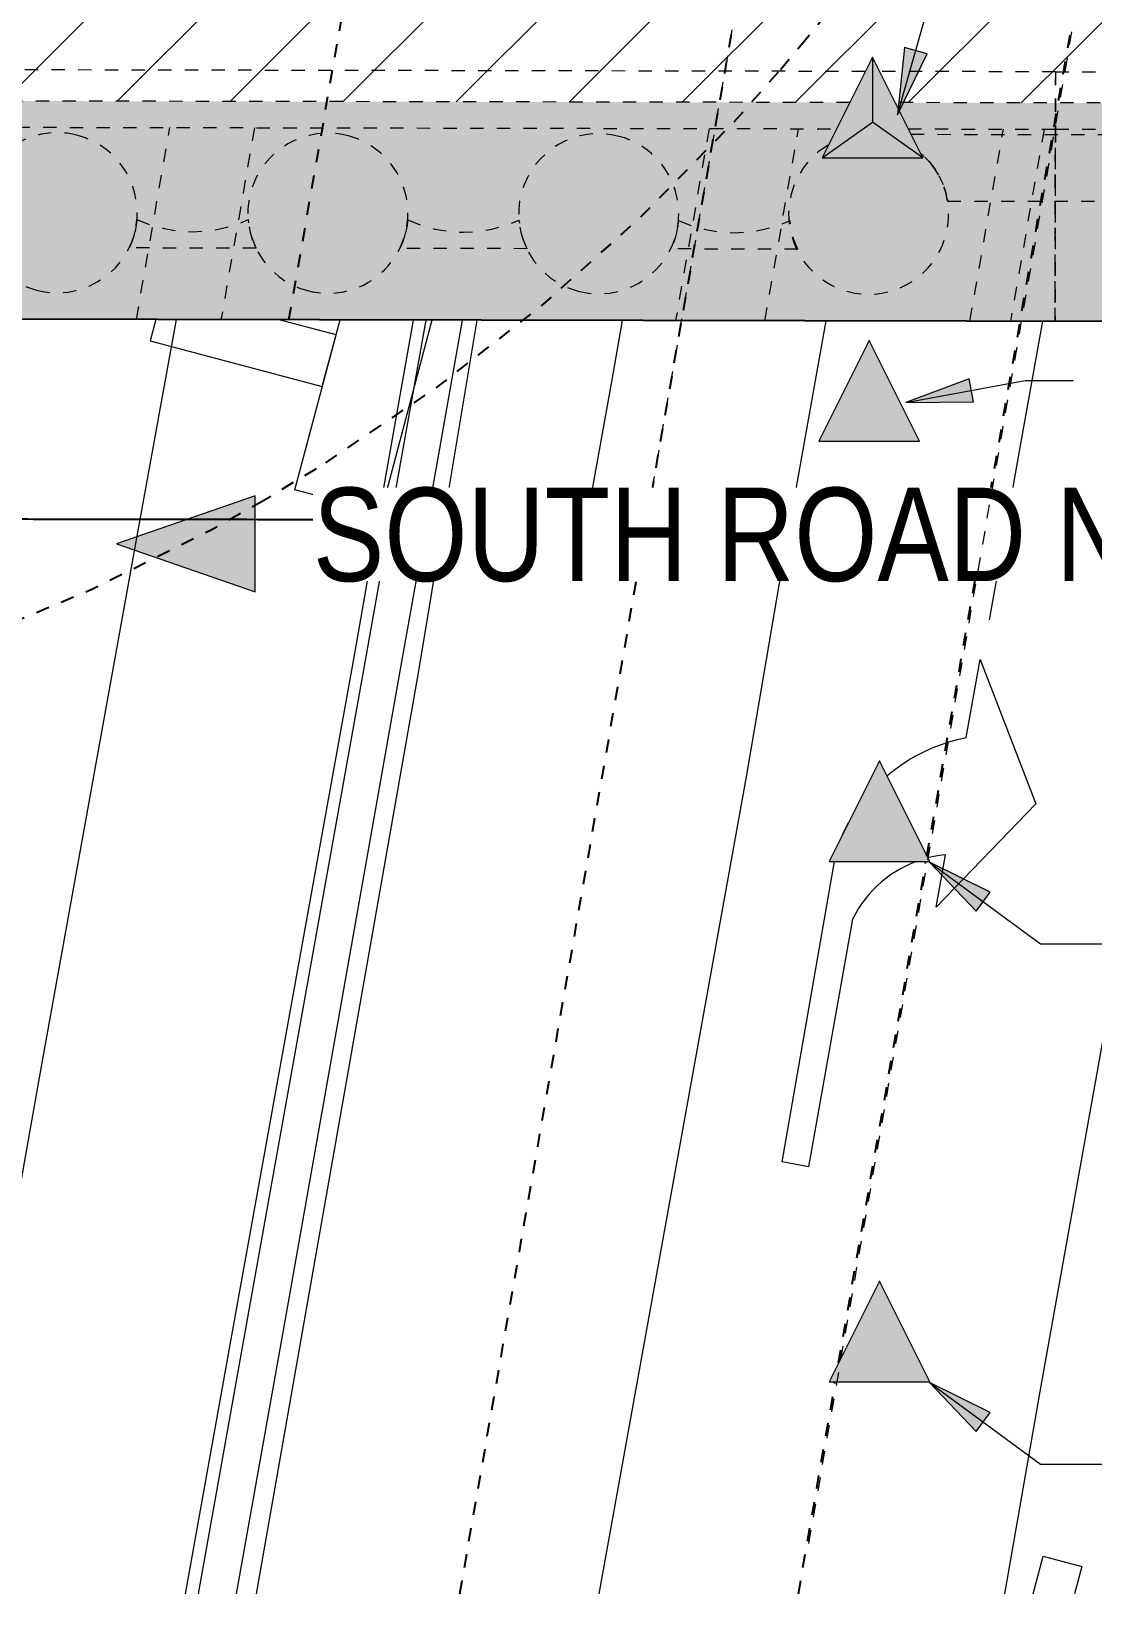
# Model space of a CAD drawing. Header units: metres. Extents: x -1147 to -802, y 5 to 567.
# Drawn here: x -1032.66 to -1024.71, y 498.17 to 509.88 of the extents above; entities that cross this region are included whole.
import ezdxf

# ---------------------------------------------------------------- set-up
doc = ezdxf.new("R2010")
doc.units = ezdxf.units.M
for name, pattern in [('Control Line', [0.02, 0.0125, -0.0025, 0.0025, -0.0025]), ('ControlLine', [0.02, 0.0125, -0.0025, 0.0025, -0.0025]), ('IMPORT-LNMK-LineCont _3__2_', [0.004, 0.001, -0.003]), ('IMPORT-LNMK-LineTurn _3_', [0.0012, 0.0006, -0.0006]), ('JacobsDash', [0.0045, 0.003, -0.0015])]:
    doc.linetypes.add(name, pattern=pattern)
for name, color, linetype, lineweight in [('A-ANNO-NOTE', 7, 'Continuous', 9), ('A-DETL', 7, 'Continuous', 13), ('A-DETL-GENF', 7, 'Continuous', 9), ('A-FLOR', 7, 'Continuous', 50), ('A-FLOR-PATT', 7, 'Continuous', 40), ('A-GENM', 7, 'Continuous', 35), ('A-GENM-HDLN', 7, 'JacobsDash', 15), ('G-ANNO-TEXT', 7, 'Continuous', 9), ('S-BEAM-HDLN', 7, 'JacobsDash', 15), ('S-FNDN-HDLN', 7, 'JacobsDash', 15), ('S-GRID', 7, 'Continuous', 9)]:
    doc.layers.add(name, color=color, linetype=linetype, lineweight=lineweight)
doc.styles.add('Arial Narrow', font='ARIALN.TTF', dxfattribs={"height": 0.7})

# ---------------------------------------------------------------- blocks, each defined once
blk = doc.blocks.new('T2DPAA-T2D-PWA-RW-M2D-000002_ControlLinesMinor_rvt-1-DRG-2873010 - GENERAL ARRANGEMENT PLAN')
at = {"layer": 'A-DETL', "color": 141, "linetype": 'ControlLine', "lineweight": 25, "true_color": 0xa3d0ff}
for p, q in [((-1128.479, 506.217), (-1125.902, 521.012)), ((-1125.942, 506.212), (-1123.734, 518.89)), ((-1129.881, 498.172), (-1128.479, 506.217)), ((-1126.38, 503.702), (-1125.942, 506.212)), ((-1127.042, 499.902), (-1126.387, 503.66)), ((-1127.343, 498.172), (-1127.067, 499.76))]:
    blk.add_line(p, q, dxfattribs=at)
blk = doc.blocks.new('T2DPAA-T2D-PWA-SU-M2D-000002_dwg-40815123-DRG-2873010 - GENERAL ARRANGEMENT PLAN')
at = {"color": 254, "lineweight": 18, "true_color": 0xe1e1e1}
for p, q in [((-203.568, 1069.99), (-203.568, 1068.656)), ((-203.403, 1069.99), (-203.568, 1069.99)), ((-203.365, 1069.844), (-204.882, 1069.721)), ((-203.168, 1068.656), (-203.168, 1069.098)), ((-204.368, 1068.656), (-203.168, 1068.656)), ((-204.368, 1067.99), (-204.368, 1068.656)), ((-203.568, 1068.656), (-203.051, 1068.656)), ((-202.912, 1068.126), (-204.427, 1067.996)), ((-202.888, 1068.035), (-204.404, 1067.908)), ((-202.876, 1067.99), (-204.368, 1067.99)), ((-202.818, 1067.77), (-204.334, 1067.642)), ((-202.79, 1067.665), (-204.302, 1067.521)), ((-202.961, 1066.57), (-202.511, 1066.608)), ((-204.028, 1066.481), (-202.961, 1066.57)), ((-204.256, 1066.462), (-204.028, 1066.481)), ((-202.122, 1065.134), (-202.831, 1065.075)), ((-202.831, 1065.075), (-203.639, 1065.008)), ((-202.694, 1063.481), (-201.708, 1063.563)), ((-203.224, 1063.437), (-202.694, 1063.481)), ((-203.973, 1063.375), (-203.224, 1063.437))]:
    blk.add_line(p, q, dxfattribs=at)
at = {"color": 254, "lineweight": 18, "true_color": 0xe1e1e1, "flags": 128}
for points in [[(-204.882, 1069.721), (-208.992, 1069.387), (-213.034, 1069.046)], [(-204.427, 1067.996), (-205.441, 1067.909), (-210.419, 1067.503), (-212.577, 1067.325)], [(-204.404, 1067.908), (-205.47, 1067.819), (-210.412, 1067.41), (-212.552, 1067.231)], [(-204.334, 1067.642), (-205.464, 1067.547), (-210.352, 1067.133), (-212.479, 1066.957)], [(-204.302, 1067.521), (-205.457, 1067.411), (-210.182, 1067.004), (-212.441, 1066.812)], [(-203.639, 1065.008), (-204.129, 1064.967), (-205.58, 1064.834), (-211.781, 1064.329)], [(-206.405, 1063.789), (-208.284, 1063.632), (-208.3, 1063.831), (-206.023, 1064.031)], [(-205.821, 1064.026), (-205.795, 1064.022), (-205.73, 1064.008), (-205.714, 1064.004)], [(-205.301, 1063.817), (-205.249, 1063.78), (-205.197, 1063.737), (-205.147, 1063.693), (-205.1, 1063.645), (-205.055, 1063.595), (-205.012, 1063.543), (-204.973, 1063.489), (-204.936, 1063.433), (-204.902, 1063.375), (-204.871, 1063.315), (-204.278, 1063.365), (-205.217, 1062.684), (-206.157, 1063.207), (-205.761, 1063.241), (-205.778, 1063.282), (-205.796, 1063.322), (-205.817, 1063.361)], [(-205.866, 1063.438), (-205.89, 1063.472), (-205.918, 1063.506), (-205.948, 1063.539), (-205.979, 1063.57), (-206.012, 1063.599), (-206.046, 1063.627), (-206.082, 1063.653), (-206.119, 1063.677), (-206.157, 1063.699), (-206.196, 1063.719), (-206.236, 1063.738), (-206.278, 1063.754), (-206.319, 1063.768), (-206.362, 1063.779), (-206.405, 1063.789)], [(-202.863, 1062.068), (-203.742, 1061.997), (-209.466, 1061.525), (-211, 1061.391)], [(-210.944, 1061.182), (-210.653, 1061.182), (-210.653, 1060.882), (-210.865, 1060.882)]]:
    blk.add_lwpolyline(points, dxfattribs=at)
blk = doc.blocks.new('T2DPAA-T2D-PWA-SU-M2D-000100_Survey_rvt-1-DRG-2873010 - GENERAL ARRANGEMENT PLAN')
at = {"color": 254, "lineweight": 18, "true_color": 0xe1e1e1, "rotation": 75.11694444444437}
blk.add_blockref('T2DPAA-T2D-PWA-SU-M2D-000002_dwg-40815123-DRG-2873010 - GENERAL ARRANGEMENT PLAN', (-45.821, 429.478), dxfattribs=at)
blk = doc.blocks.new('T2DPAA-T2D-C3S-RW-M2D-100010_dwg-40802999-DRG-2873010 - GENERAL ARRANGEMENT PLAN')
at = {"color": 9, "linetype": 'IMPORT-LNMK-LineCont _3__2_', "lineweight": 25, "true_color": 0xc3c3c3}
blk.add_line((16.258, -607.376), (20.3, -607.023), dxfattribs=at)
at = {"color": 9, "linetype": 'IMPORT-LNMK-LineTurn _3_', "lineweight": 25, "true_color": 0xc3c3c3}
for p, q in [((14.695, -607.326), (14.875, -607.513)), ((14.875, -607.513), (15.294, -607.918)), ((15.294, -607.918), (16.049, -608.573)), ((16.049, -608.573), (16.845, -609.178)), ((16.845, -609.178), (17.681, -609.727)), ((17.681, -609.727), (18.55, -610.22)), ((18.55, -610.22), (19.019, -610.455)), ((19.019, -610.455), (19.234, -610.556)), ((19.234, -610.556), (19.451, -610.654))]:
    blk.add_line(p, q, dxfattribs=at)
at = {"color": 9, "linetype": 'IMPORT-LNMK-LineTurn _3_', "lineweight": 25, "true_color": 0xc3c3c3, "flags": 128}
blk.add_lwpolyline([(11.171, -601.348), (11.443, -602.148), (11.822, -603.073), (11.903, -603.252), (12.261, -603.971), (12.76, -604.838), (13.315, -605.67), (13.924, -606.462), (14.585, -607.213), (14.695, -607.326)], dxfattribs=at)
blk = doc.blocks.new('T2DPAA-T2D-PWC-RW-M2D-100010_RoadDesign_rvt-1-DRG-2873010 - GENERAL ARRANGEMENT PLAN')
at = {"color": 254, "lineweight": 18, "true_color": 0xe3e3e3, "rotation": 75.11694444444437}
blk.add_blockref('T2DPAA-T2D-C3S-RW-M2D-100010_dwg-40802999-DRG-2873010 - GENERAL ARRANGEMENT PLAN', (-1722.337, 648.01), dxfattribs=at)
blk = doc.blocks.new('Top of Pavement - RL A - Top of Pavement - RL A-68818558-DRG-2873010 - GENERAL ARRANGEMENT PLAN')
at = {"layer": 'A-GENM', "color": 253, "lineweight": 25, "true_color": 0xa3a3a3}
blk.add_open_spline([(108.421, -13.592), (108.397, -13.501), (108.317, -13.199), (108.182, -12.686), (108.043, -12.158), (107.931, -11.735), (107.847, -11.418), (107.764, -11.101), (107.652, -10.678), (107.513, -10.149), (107.345, -9.515), (107.178, -8.881), (107.011, -8.247), (106.843, -7.612), (106.704, -7.084), (106.592, -6.661), (106.508, -6.344), (106.425, -6.027), (106.341, -5.71), (106.257, -5.392), (106.146, -4.97), (106.006, -4.441), (105.839, -3.807), (105.672, -3.173), (105.504, -2.538), (105.365, -2.01), (105.253, -1.587), (105.169, -1.27), (105.086, -0.953), (104.974, -0.53), (104.835, -0.001), (104.667, 0.633), (104.5, 1.267), (104.333, 1.901), (104.165, 2.535), (103.998, 3.169), (103.831, 3.803), (103.663, 4.437), (103.496, 5.072), (103.329, 5.706), (103.189, 6.234), (103.078, 6.657), (102.994, 6.974), (102.91, 7.291), (102.799, 7.714), (102.659, 8.242), (102.492, 8.876), (102.325, 9.51), (102.157, 10.145), (102.018, 10.673), (101.906, 11.096), (101.823, 11.413), (101.739, 11.73), (101.655, 12.047), (101.572, 12.364), (101.488, 12.681), (101.404, 12.998), (101.293, 13.421), (101.153, 13.949), (100.986, 14.584), (100.819, 15.218), (100.651, 15.852), (100.484, 16.486), (100.345, 17.014), (100.233, 17.437), (100.122, 17.86), (99.982, 18.388), (99.815, 19.023), (99.592, 19.868), (99.369, 20.714), (99.145, 21.559), (98.978, 22.193), (98.811, 22.827), (98.588, 23.673), (98.365, 24.518), (98.141, 25.364), (97.974, 25.998), (97.835, 26.527), (97.723, 26.949), (97.639, 27.266), (97.556, 27.583), (97.444, 28.006), (97.305, 28.535), (97.137, 29.169), (96.97, 29.803), (96.803, 30.437), (96.663, 30.965), (96.552, 31.388), (96.468, 31.705), (96.384, 32.022), (96.301, 32.339), (96.217, 32.656), (96.133, 32.974), (96.05, 33.291), (95.938, 33.713), (95.799, 34.242), (95.642, 34.837), (95.54, 35.222), (95.495, 35.395)], degree=3, knots=[-0.7201257, -0.7201257, -0.7201257, -0.7201257, -0.7181818, -0.7136364, -0.7090909, -0.7068182, -0.7045455, -0.7022727, -0.7, -0.6954545, -0.6909091, -0.6863636, -0.6818182, -0.6772727, -0.6727273, -0.6704545, -0.6681818, -0.6659091, -0.6636364, -0.6613636, -0.6590909, -0.6545455, -0.65, -0.6454545, -0.6409091, -0.6363636, -0.6340909, -0.6318182, -0.6295455, -0.6272727, -0.6227273, -0.6181818, -0.6136364, -0.6090909, -0.6045455, -0.6, -0.5954545, -0.5909091, -0.5863636, -0.5818182, -0.5772727, -0.575, -0.5727273, -0.5704545, -0.5681818, -0.5636364, -0.5590909, -0.5545455, -0.55, -0.5454545, -0.5431818, -0.5409091, -0.5386364, -0.5363636, -0.5340909, -0.5318182, -0.5295455, -0.5272727, -0.5227273, -0.5181818, -0.5136364, -0.5090909, -0.5045455, -0.5, -0.4977273, -0.4954545, -0.4909091, -0.4863636, -0.4818182, -0.4727273, -0.4681818, -0.4636364, -0.4590909, -0.4545455, -0.4454545, -0.4409091, -0.4363636, -0.4318182, -0.4295455, -0.4272727, -0.425, -0.4227273, -0.4181818, -0.4136364, -0.4090909, -0.4045455, -0.4, -0.3977273, -0.3954545, -0.3931818, -0.3909091, -0.3886364, -0.3863636, -0.3840909, -0.3818182, -0.3772727, -0.3727273, -0.3690093, -0.3690093, -0.3690093, -0.3690093], dxfattribs=at)
blk.add_open_spline([(108.421, -13.592), (108.397, -13.501), (108.317, -13.199), (108.182, -12.686), (108.043, -12.158), (107.931, -11.735), (107.847, -11.418), (107.764, -11.101), (107.652, -10.678), (107.513, -10.149), (107.345, -9.515), (107.178, -8.881), (107.011, -8.247), (106.843, -7.612), (106.704, -7.084), (106.592, -6.661), (106.508, -6.344), (106.425, -6.027), (106.341, -5.71), (106.257, -5.392), (106.146, -4.97), (106.006, -4.441), (105.839, -3.807), (105.672, -3.173), (105.504, -2.538), (105.365, -2.01), (105.253, -1.587), (105.169, -1.27), (105.086, -0.953), (104.974, -0.53), (104.835, -0.001), (104.667, 0.633), (104.5, 1.267), (104.333, 1.901), (104.165, 2.535), (103.998, 3.169), (103.831, 3.803), (103.663, 4.437), (103.496, 5.072), (103.329, 5.706), (103.189, 6.234), (103.078, 6.657), (102.994, 6.974), (102.91, 7.291), (102.799, 7.714), (102.659, 8.242), (102.492, 8.876), (102.325, 9.51), (102.157, 10.145), (102.018, 10.673), (101.906, 11.096), (101.823, 11.413), (101.739, 11.73), (101.655, 12.047), (101.572, 12.364), (101.488, 12.681), (101.404, 12.998), (101.293, 13.421), (101.153, 13.949), (100.986, 14.584), (100.819, 15.218), (100.651, 15.852), (100.484, 16.486), (100.345, 17.014), (100.233, 17.437), (100.122, 17.86), (99.982, 18.388), (99.815, 19.023), (99.592, 19.868), (99.369, 20.714), (99.145, 21.559), (98.978, 22.193), (98.811, 22.827), (98.588, 23.673), (98.365, 24.518), (98.141, 25.364), (97.974, 25.998), (97.835, 26.527), (97.723, 26.949), (97.639, 27.266), (97.556, 27.583), (97.444, 28.006), (97.305, 28.535), (97.137, 29.169), (96.97, 29.803), (96.803, 30.437), (96.663, 30.965), (96.552, 31.388), (96.468, 31.705), (96.384, 32.022), (96.301, 32.339), (96.217, 32.656), (96.133, 32.974), (96.05, 33.291), (95.938, 33.713), (95.799, 34.242), (95.642, 34.837), (95.54, 35.222), (95.495, 35.395)], degree=3, knots=[-0.7201257, -0.7201257, -0.7201257, -0.7201257, -0.7181818, -0.7136364, -0.7090909, -0.7068182, -0.7045455, -0.7022727, -0.7, -0.6954545, -0.6909091, -0.6863636, -0.6818182, -0.6772727, -0.6727273, -0.6704545, -0.6681818, -0.6659091, -0.6636364, -0.6613636, -0.6590909, -0.6545455, -0.65, -0.6454545, -0.6409091, -0.6363636, -0.6340909, -0.6318182, -0.6295455, -0.6272727, -0.6227273, -0.6181818, -0.6136364, -0.6090909, -0.6045455, -0.6, -0.5954545, -0.5909091, -0.5863636, -0.5818182, -0.5772727, -0.575, -0.5727273, -0.5704545, -0.5681818, -0.5636364, -0.5590909, -0.5545455, -0.55, -0.5454545, -0.5431818, -0.5409091, -0.5386364, -0.5363636, -0.5340909, -0.5318182, -0.5295455, -0.5272727, -0.5227273, -0.5181818, -0.5136364, -0.5090909, -0.5045455, -0.5, -0.4977273, -0.4954545, -0.4909091, -0.4863636, -0.4818182, -0.4727273, -0.4681818, -0.4636364, -0.4590909, -0.4545455, -0.4454545, -0.4409091, -0.4363636, -0.4318182, -0.4295455, -0.4272727, -0.425, -0.4227273, -0.4181818, -0.4136364, -0.4090909, -0.4045455, -0.4, -0.3977273, -0.3954545, -0.3931818, -0.3909091, -0.3886364, -0.3863636, -0.3840909, -0.3818182, -0.3772727, -0.3727273, -0.3690093, -0.3690093, -0.3690093, -0.3690093], dxfattribs=at)
blk = doc.blocks.new('T2DPAA-T2D-C3S-RS-M3D-100334_rvt-1-DRG-2873010 - GENERAL ARRANGEMENT PLAN')
at = {"layer": 'A-GENM', "color": 253, "lineweight": 25, "true_color": 0xa3a3a3, "rotation": 75.11694444444437}
blk.add_blockref('Top of Pavement - RL A - Top of Pavement - RL A-68818558-DRG-2873010 - GENERAL ARRANGEMENT PLAN', (-1134.058, 404.862), dxfattribs=at)
blk = doc.blocks.new('01_SFO_FRP_Pile_CastInPlace_CS_BR08 - CAST-IN-PLACE PILE - 1200-8660960-DRG-2873010 - GENERAL ARRANGEMENT PLAN')
at = {"layer": 'S-FNDN-HDLN'}
for start, end in [(90, 270), (270, 90)]:
    blk.add_arc((0, 0), 0.6, start, end, dxfattribs=at)
blk = doc.blocks.new('01_SFO_FRP_Pile_CastInPlace_CS_BR08 - CAST-IN-PLACE PILE - 1200-8660993-DRG-2873010 - GENERAL ARRANGEMENT PLAN')
at = {"layer": 'S-FNDN-HDLN'}
for start, end in [(90, 270), (270, 90)]:
    blk.add_arc((0, 0), 0.6, start, end, dxfattribs=at)
blk = doc.blocks.new('01_SFO_FRP_Pile_CastInPlace_CS_BR08 - CAST-IN-PLACE PILE - 1200-8661025-DRG-2873010 - GENERAL ARRANGEMENT PLAN')
at = {"layer": 'S-FNDN-HDLN'}
for start, end in [(270, 64.3884), (135.2384, 270)]:
    blk.add_arc((0, 0), 0.6, start, end, dxfattribs=at)
blk = doc.blocks.new('20_SFR_WSC_ShotcreteWall_Flat_Datum - FlatWall_PileSize_1200-6279977-DRG-2873010 - GENERAL ARRANGEMENT PLAN')
at = {"layer": 'A-GENM-HDLN', "color": 252, "true_color": 0x888888}
for p, q in [((0.316, 1.2), (4.3, 1.2)), ((4.087, 1.161), (4.124, 1.174)), ((4.168, 1.185), (4.206, 1.193)), ((4.253, 1.198), (4.291, 1.2)), ((4.292, 1.2), (4.299, 1.2)), ((0.388, 1.058), (0.416, 1.033)), ((3.938, 1.079), (3.97, 1.101)), ((4.01, 1.125), (4.044, 1.143)), ((0.421, 1.028), (0.445, 1.003)), ((0.445, 1.002), (0.448, 1)), ((0.448, 1), (0.472, 0.97)), ((0.478, 0.963), (0.497, 0.936)), ((3.819, 0.959), (3.843, 0.989)), ((3.874, 1.023), (3.903, 1.05)), ((0.498, 0.935), (0.499, 0.933)), ((0.499, 0.933), (0.52, 0.899)), ((0.525, 0.89), (0.54, 0.862)), ((0.54, 0.862), (0.541, 0.86)), ((0.541, 0.86), (0.557, 0.823)), ((3.738, 0.81), (3.753, 0.846)), ((3.773, 0.887), (3.793, 0.921)), ((0.562, 0.809), (0.571, 0.784)), ((0.571, 0.783), (0.572, 0.782)), ((0.572, 0.782), (0.583, 0.742)), ((0.588, 0.719), (0.591, 0.701)), ((3.708, 0.7), (3.713, 0.726)), ((3.714, 0.728), (3.723, 0.767)), ((0.592, 0.701), (0.592, 0.7)), ((0.592, 0.7), (3.708, 0.7))]:
    blk.add_line(p, q, dxfattribs=at)
at = {"layer": 'A-GENM-HDLN', "color": 252, "true_color": 0x888888, "flags": 128}
for points in [[(4.124, 1.174), (4.134, 1.177), (4.165, 1.185)], [(4.207, 1.193), (4.216, 1.194), (4.249, 1.198)], [(3.904, 1.051), (3.912, 1.058), (3.936, 1.077)], [(3.971, 1.102), (3.98, 1.108), (4.007, 1.124)], [(4.045, 1.143), (4.055, 1.148), (4.084, 1.16)], [(3.793, 0.922), (3.801, 0.933), (3.817, 0.957)], [(3.844, 0.99), (3.852, 1), (3.873, 1.021)], [(3.753, 0.847), (3.759, 0.86), (3.772, 0.885)], [(3.724, 0.768), (3.728, 0.782), (3.737, 0.808)]]:
    blk.add_lwpolyline(points, dxfattribs=at)
blk = doc.blocks.new('20_SFR_WSC_ShotcreteWall_ArchFlatBack_Datum - ArchWall_PileSize_1200-8658096-DRG-2873010 - GENERAL ARRANGEMENT PLAN')
at = {"layer": 'A-GENM-HDLN', "color": 252, "true_color": 0x888888}
for p, q in [((0.593, -0.691), (0.587, -0.723)), ((0.597, -0.66), (0.593, -0.689)), ((0.598, -0.649), (0.597, -0.659)), ((0.559, -0.818), (0.547, -0.846)), ((0.568, -0.794), (0.56, -0.817)), ((0.575, -0.771), (0.568, -0.794)), ((0.583, -0.74), (0.575, -0.77)), ((0.587, -0.723), (0.584, -0.739)), ((0.547, -0.848), (0.539, -0.863)), ((1.493, -0.863), (0.539, -0.863))]:
    blk.add_line(p, q, dxfattribs=at)
at = {"layer": 'A-GENM-HDLN', "color": 252, "true_color": 0x888888, "flags": 128}
for points in [[(0.598, -0.649), (0.698, -0.689), (0.802, -0.717), (0.908, -0.735), (1.016, -0.741), (1.124, -0.735), (1.23, -0.717), (1.334, -0.689), (1.434, -0.649)], [(1.493, -0.863), (1.464, -0.794), (1.445, -0.723), (1.434, -0.649)]]:
    blk.add_lwpolyline(points, dxfattribs=at)
blk = doc.blocks.new('20_SFR_WSC_ShotcreteWall_ArchFlatBack_Datum - ArchWall_PileSize_1200-8658118-DRG-2873010 - GENERAL ARRANGEMENT PLAN')
at = {"layer": 'A-GENM-HDLN', "color": 252, "true_color": 0x888888}
for p, q in [((0.593, -0.691), (0.587, -0.723)), ((0.597, -0.66), (0.593, -0.689)), ((0.598, -0.649), (0.597, -0.66)), ((0.559, -0.818), (0.547, -0.847)), ((0.568, -0.794), (0.56, -0.817)), ((0.575, -0.771), (0.568, -0.794)), ((0.583, -0.74), (0.575, -0.77)), ((0.587, -0.723), (0.584, -0.739)), ((0.547, -0.848), (0.539, -0.863)), ((1.493, -0.863), (0.539, -0.863))]:
    blk.add_line(p, q, dxfattribs=at)
at = {"layer": 'A-GENM-HDLN', "color": 252, "true_color": 0x888888, "flags": 128}
for points in [[(0.598, -0.649), (0.698, -0.689), (0.802, -0.717), (0.908, -0.735), (1.016, -0.741), (1.124, -0.735), (1.23, -0.717), (1.334, -0.689), (1.434, -0.649)], [(1.493, -0.863), (1.464, -0.794), (1.445, -0.723), (1.434, -0.649)]]:
    blk.add_lwpolyline(points, dxfattribs=at)
blk = doc.blocks.new('20_SFR_WSC_ShotcreteWall_ArchFlatBack_Datum - ArchWall_PileSize_1200-8658145-DRG-2873010 - GENERAL ARRANGEMENT PLAN')
at = {"layer": 'A-GENM-HDLN', "color": 252, "true_color": 0x888888}
for p, q in [((0.593, -0.691), (0.587, -0.723)), ((0.597, -0.66), (0.593, -0.689)), ((0.598, -0.649), (0.597, -0.659)), ((0.559, -0.818), (0.547, -0.847)), ((0.568, -0.794), (0.56, -0.816)), ((0.575, -0.772), (0.568, -0.794)), ((0.583, -0.74), (0.575, -0.77)), ((0.587, -0.723), (0.584, -0.739)), ((0.546, -0.848), (0.539, -0.863)), ((1.493, -0.863), (0.539, -0.863))]:
    blk.add_line(p, q, dxfattribs=at)
at = {"layer": 'A-GENM-HDLN', "color": 252, "true_color": 0x888888, "flags": 128}
for points in [[(0.598, -0.649), (0.698, -0.689), (0.802, -0.717), (0.908, -0.735), (1.016, -0.741), (1.124, -0.735), (1.23, -0.717), (1.334, -0.689), (1.434, -0.649)], [(1.493, -0.863), (1.464, -0.794), (1.445, -0.723), (1.434, -0.649)]]:
    blk.add_lwpolyline(points, dxfattribs=at)
blk = doc.blocks.new('CS_Annot_Symb_Direction1 - ARROW LEFT-5386669-DRG-2873010 - GENERAL ARRANGEMENT PLAN')
at = {"layer": 'A-ANNO-NOTE'}
blk.add_hatch(color=256, dxfattribs=at).paths.add_polyline_path([(0, -0.001798), (-0.005205, 0), (0, 0.001798)])
for p, q in [((0, 0.001798), (-0.005205, 0)), ((0, -0.001798), (0, 0.001798)), ((-0.005205, 0), (0, -0.001798))]:
    blk.add_line(p, q, dxfattribs=at)

msp = doc.modelspace()

# ---------------------------------------------------------------- hatches: boundary and pattern name
at = {"layer": 'A-DETL-GENF'}
h = msp.add_hatch(dxfattribs=at)
h.set_pattern_fill('FP_4', color=256, style=0, pattern_type=2)
h.set_pattern_definition([(45, (100.7304, 3.6), (-0.42426407, 0.42426407), [])])
h.paths.add_polyline_path([(-1019.6515, 509.337), (-1019.6307, 521.002), (-1039.424, 521.0371), (-1041.3603, 509.9228), (-1041.7364, 509.9226), (-1041.7372, 509.3762), (-1041.5113, 509.3758), (-1041.2914, 509.8156), (-1041.0712, 509.375), (-1026.5283, 509.3492), (-1026.3581, 509.6896), (-1026.1876, 509.3486), (-1019.8399, 509.3373)])
at = {"layer": 'A-DETL-GENF', "true_color": 0xffffff}
msp.add_hatch(color=7, dxfattribs=at).paths.add_polyline_path([(-1026.4045, 508.935), (-1025.9808, 508.935), (-1026.3581, 509.6896), (-1026.7354, 508.935)])
at = {"layer": 'A-DETL-GENF', "true_color": 0xff0000}
for points in [[(-1026.0051, 506.81), (-1026.3824, 507.5645), (-1026.7597, 506.81), (-1026.2366, 506.81)], [(-1025.9279, 503.6596), (-1026.3052, 504.4141), (-1026.6825, 503.6596)], [(-1025.9279, 499.7596), (-1026.3052, 500.5141), (-1026.6825, 499.7596)]]:
    msp.add_hatch(color=1, dxfattribs=at).paths.add_polyline_path(points)
at = {"layer": 'A-FLOR-PATT', "lineweight": 5, "true_color": 0xe1e1e1}
h = msp.add_hatch(color=254, dxfattribs=at)
h.paths.add_polyline_path([(-1025.2425, 507.7099), (-1025.4129, 509.3472), (-1025.6984, 509.3477), (-1025.4667, 508.5152)])
h.paths.add_polyline_path([(-1026.6273, 521.0144), (-1029.2319, 546.0369), (-1031.803, 531.2789), (-1028.947, 521.0185)])
h = msp.add_hatch(color=254, dxfattribs=at)
h.paths.add_polyline_path([(-1025.2425, 507.7099), (-1024.9578, 509.3464), (-1025.4129, 509.3472), (-1025.328, 508.5308)])
h.paths.add_polyline_path([(-1024.6508, 521.0109), (-1024.6888, 521.3724), (-1024.705, 521.6018), (-1024.7225, 522.22), (-1024.7202, 522.3432), (-1024.68, 523.1174), (-1024.5745, 523.9112), (-1022.6533, 534.9359), (-1022.5017, 535.7941), (-1021.996, 538.5181), (-1021.9412, 538.6558), (-1021.9145, 538.6976), (-1021.8131, 538.8044), (-1021.7855, 538.8242), (-1021.7336, 538.8568), (-1021.6322, 538.8968), (-1021.5893, 538.9073), (-1021.4441, 538.9149), (-1021.3912, 538.9073), (-1021.2477, 538.8568), (-1021.2091, 538.8347), (-1021.1006, 538.7419), (-1021.0673, 538.7003), (-1021.0006, 538.574), (-1020.9699, 538.4751), (-1020.9102, 538.2721), (-1020.7847, 537.7809), (-1020.7018, 537.3821), (-1020.6377, 536.996), (-1020.5593, 536.2828), (-1020.5523, 536.1555), (-1020.5323, 535.5099), (-1020.5338, 535.3662), (-1020.5649, 534.7368), (-1020.5755, 534.6152), (-1020.5962, 534.4158), (-1018.5715, 546.0535), (-1029.229, 546.0535), (-1029.2319, 546.0369), (-1026.6273, 521.0144), (-1024.7034, 521.011)])
h.paths.add_polyline_path([(-1021.0896, 544.2777), (-1021.8441, 544.2777), (-1021.4668, 545.0322), (-1021.2466, 544.5918)])
for points in [[(-1017.1535, 507.6948), (-1018.5715, 546.0535), (-1020.5972, 534.4059), (-1020.6572, 533.9678), (-1020.6808, 533.8269), (-1022.9141, 521.0078), (-1019.6307, 521.002), (-1019.6515, 509.337), (-1024.9578, 509.3464), (-1025.2425, 507.7099), (-1017.4955, 507.6954)], [(-1025.2425, 507.7099), (-1035.6635, 509.1208), (-1035.9058, 507.7298), (-1025.4667, 507.7103)]]:
    msp.add_hatch(color=254, dxfattribs=at).paths.add_polyline_path(points)
h = msp.add_hatch(color=254, dxfattribs=at)
h.paths.add_polyline_path([(-1025.2425, 507.7099), (-1025.6984, 509.3477), (-1026.1876, 509.3486), (-1025.9808, 508.935), (-1026.7354, 508.935), (-1026.5283, 509.3492), (-1035.6209, 509.3654), (-1035.6635, 509.1208), (-1025.4667, 507.7403)])
h.paths.add_polyline_path([(-1028.947, 521.0185), (-1031.803, 531.2789), (-1033.5892, 521.0268), (-1029.2111, 521.019)])
at = {"layer": 'G-ANNO-TEXT'}
for points in [[(-1026.1689, 509.2575), (-1025.9476, 509.7145), (-1026.1172, 509.7626)], [(-1026.107, 507.1), (-1025.5993, 507.1049), (-1025.6316, 507.2783)], [(-1025.9308, 503.6543), (-1025.5798, 503.2875), (-1025.4755, 503.4297)], [(-1025.9308, 499.7543), (-1025.5798, 499.3875), (-1025.4755, 499.5297)]]:
    msp.add_hatch(color=256, dxfattribs=at).paths.add_polyline_path(points)

# ---------------------------------------------------------------- linework, layer by layer
at = {"layer": 'A-DETL', "color": 150, "linetype": 'Control Line', "lineweight": 15, "true_color": 0x0080ff}
msp.add_line((-1029.4505, 498.1716), (-1023.0631, 534.8344), dxfattribs=at)
at = {"layer": 'A-DETL', "color": 6, "lineweight": 15, "true_color": 0xff00ff}
for p, q in [((-1026.3581, 509.6896), (-1026.7354, 508.935)), ((-1025.9808, 508.935), (-1026.3581, 509.6896)), ((-1026.3581, 509.6896), (-1026.3581, 509.2022)), ((-1026.7354, 508.935), (-1026.3581, 509.2022)), ((-1025.9808, 508.935), (-1026.3581, 509.2022)), ((-1026.7354, 508.935), (-1025.9808, 508.935))]:
    msp.add_line(p, q, dxfattribs=at)
at = {"layer": 'A-DETL', "color": 143, "linetype": 'JacobsDash', "lineweight": 15, "true_color": 0x78aac8}
for p, q in [((-1026.5283, 509.3492), (-1041.0712, 509.375)), ((-1019.6515, 509.337), (-1026.1876, 509.3486))]:
    msp.add_line(p, q, dxfattribs=at)
at = {"layer": 'A-DETL', "color": 1, "lineweight": 15, "true_color": 0xff0000}
for p, q in [((-1026.3824, 507.5645), (-1026.7597, 506.81)), ((-1026.0051, 506.81), (-1026.3824, 507.5645)), ((-1026.7597, 506.81), (-1026.0051, 506.81)), ((-1026.3052, 504.4141), (-1026.6825, 503.6596)), ((-1025.9279, 503.6596), (-1026.3052, 504.4141)), ((-1026.6825, 503.6596), (-1025.9279, 503.6596)), ((-1026.3052, 500.5141), (-1026.6825, 499.7596)), ((-1025.9279, 499.7596), (-1026.3052, 500.5141)), ((-1026.6825, 499.7596), (-1025.9279, 499.7596))]:
    msp.add_line(p, q, dxfattribs=at)
at = {"layer": 'A-FLOR', "color": 252, "lineweight": 25, "true_color": 0x888888}
msp.add_line((-1010.9764, 507.6833), (-1041.7404, 507.7407), dxfattribs=at)
at = {"layer": 'G-ANNO-TEXT'}
for p, q in [((-1026.1689, 509.2575), (-1025.3292, 512.2157)), ((-1026.1172, 509.7626), (-1026.1689, 509.2575)), ((-1026.1689, 509.2575), (-1025.9476, 509.7145)), ((-1025.9476, 509.7145), (-1026.1172, 509.7626)), ((-1025.6316, 507.2783), (-1026.107, 507.1)), ((-1026.107, 507.1), (-1025.2119, 507.2668)), ((-1025.5993, 507.1049), (-1025.6316, 507.2783)), ((-1025.2119, 507.2668), (-1024.8541, 507.2668)), ((-1026.107, 507.1), (-1025.5993, 507.1049)), ((-1025.9308, 503.6543), (-1025.5798, 503.2875)), ((-1025.4755, 503.4297), (-1025.9308, 503.6543)), ((-1025.9308, 503.6543), (-1025.0987, 503.0439)), ((-1025.5798, 503.2875), (-1025.4755, 503.4297)), ((-1025.0987, 503.0439), (-1024.5826, 503.0439)), ((-1025.9308, 499.7543), (-1025.5798, 499.3875)), ((-1025.4755, 499.5297), (-1025.9308, 499.7543)), ((-1025.9308, 499.7543), (-1025.0987, 499.1439)), ((-1025.5798, 499.3875), (-1025.4755, 499.5297)), ((-1025.0987, 499.1439), (-1024.5826, 499.1439))]:
    msp.add_line(p, q, dxfattribs=at)
at = {"layer": 'S-BEAM-HDLN'}
for p, q in [((-1026.4118, 509.5821), (-1041.1885, 509.6097)), ((-1024.986, 509.5794), (-1026.3043, 509.5819)), ((-1024.9869, 509.5794), (-1024.9877, 509.1494)), ((-1024.9869, 509.5794), (-1024.986, 509.5794)), ((-1024.986, 509.5794), (-1024.9868, 509.1494)), ((-1024.986, 509.5794), (-1024.9868, 509.1494)), ((-1024.986, 509.5794), (-1024.985, 509.5794)), ((-1024.9859, 509.5794), (-1024.986, 509.5794)), ((-1024.985, 509.5794), (-1011.5329, 509.5543)), ((-1040.9733, 509.1793), (-1026.6266, 509.1525)), ((-1031.8747, 507.7223), (-1031.6239, 509.1618)), ((-1030.9897, 509.1606), (-1031.2405, 507.7211)), ((-1027.5822, 509.1543), (-1027.8329, 507.7147)), ((-1027.1632, 507.7135), (-1026.9125, 509.153)), ((-1026.0891, 509.1515), (-1024.9868, 509.1494)), ((-1025.6271, 507.7106), (-1025.3763, 509.1502)), ((-1025.0719, 509.1496), (-1025.3227, 507.7101)), ((-1024.9877, 509.1494), (-1024.9904, 507.7094)), ((-1024.9868, 509.1494), (-1024.9895, 507.7094)), ((-1024.9894, 507.7094), (-1024.9867, 509.1494)), ((-1024.9882, 507.7094), (-1024.9855, 509.1494)), ((-1024.9868, 509.1494), (-1024.9855, 509.1494)), ((-1024.9868, 509.1494), (-1024.9868, 509.1494)), ((-1024.9855, 509.1494), (-1011.7477, 509.1247))]:
    msp.add_line(p, q, dxfattribs=at)
at = {"layer": 'S-FNDN-HDLN'}
for start, end in [(75.11694, 255.11694), (255.11694, 75.11694)]:
    msp.add_arc((-1032.4686, 508.5232), 0.6, start, end, dxfattribs=at)

# ---------------------------------------------------------------- block references
at = {"lineweight": 5}
for name in ['T2DPAA-T2D-PWC-RW-M2D-100010_RoadDesign_rvt-1-DRG-2873010 - GENERAL ARRANGEMENT PLAN', 'T2DPAA-T2D-C3S-RS-M3D-100334_rvt-1-DRG-2873010 - GENERAL ARRANGEMENT PLAN', 'T2DPAA-T2D-PWA-RW-M2D-000002_ControlLinesMinor_rvt-1-DRG-2873010 - GENERAL ARRANGEMENT PLAN']:
    msp.add_blockref(name, (100.4304, 0), dxfattribs=at)
at = {"color": 254, "lineweight": 5, "true_color": 0xe1e1e1}
msp.add_blockref('T2DPAA-T2D-PWA-SU-M2D-000100_Survey_rvt-1-DRG-2873010 - GENERAL ARRANGEMENT PLAN', (100.4304, 0), dxfattribs=at)
at = {"layer": 'A-ANNO-NOTE', "xscale": 200.0000000000001, "yscale": 200.0000000000001, "zscale": 200.0000000000001}
msp.add_blockref('CS_Annot_Symb_Direction1 - ARROW LEFT-5386669-DRG-2873010 - GENERAL ARRANGEMENT PLAN', (-1030.9834, 506.0423), dxfattribs=at)
at = {"layer": 'A-GENM-HDLN', "color": 252, "true_color": 0x888888}
for name, p, rotation in [('20_SFR_WSC_ShotcreteWall_Flat_Datum - FlatWall_PileSize_1200-6279977-DRG-2873010 - GENERAL ARRANGEMENT PLAN', (-1026.3874, 507.9119), 359.8930449072527), ('20_SFR_WSC_ShotcreteWall_ArchFlatBack_Datum - ArchWall_PileSize_1200-8658096-DRG-2873010 - GENERAL ARRANGEMENT PLAN', (-1032.4675, 509.1232), 359.893044095773), ('20_SFR_WSC_ShotcreteWall_ArchFlatBack_Datum - ArchWall_PileSize_1200-8658118-DRG-2873010 - GENERAL ARRANGEMENT PLAN', (-1030.438, 509.1195), 359.893044095773), ('20_SFR_WSC_ShotcreteWall_ArchFlatBack_Datum - ArchWall_PileSize_1200-8658145-DRG-2873010 - GENERAL ARRANGEMENT PLAN', (-1028.4085, 509.1157), 359.893044095773)]:
    msp.add_blockref(name, p, dxfattribs=dict(at, rotation=rotation))
at = {"layer": 'S-FNDN-HDLN', "rotation": 345.1169444444437}
for name, p in [('01_SFO_FRP_Pile_CastInPlace_CS_BR08 - CAST-IN-PLACE PILE - 1200-8660960-DRG-2873010 - GENERAL ARRANGEMENT PLAN', (-1030.4391, 508.5194)), ('01_SFO_FRP_Pile_CastInPlace_CS_BR08 - CAST-IN-PLACE PILE - 1200-8660993-DRG-2873010 - GENERAL ARRANGEMENT PLAN', (-1028.4097, 508.5156)), ('01_SFO_FRP_Pile_CastInPlace_CS_BR08 - CAST-IN-PLACE PILE - 1200-8661025-DRG-2873010 - GENERAL ARRANGEMENT PLAN', (-1026.3863, 508.5119))]:
    msp.add_blockref(name, p, dxfattribs=at)

# ---------------------------------------------------------------- next in the draw order: texts
at = {"layer": 'A-ANNO-NOTE', "insert": (-1030.5515, 506.462), "char_height": 0.7, "attachment_point": 1, "style": 'Arial Narrow', "bg_fill": 3, "box_fill_scale": 1, "bg_fill_color": 256, "bg_fill_true_color": 13158600, "bg_fill_transparency": 0}
msp.add_mtext('SOUTH ROAD NORTHBOUND CARRIAGEWAY', dxfattribs=at)

# ---------------------------------------------------------------- next in the draw order: linework, layer by layer
at = {"layer": 'S-GRID', "color": 150, "linetype": 'Control Line', "lineweight": 18, "true_color": 0x0080ff}
msp.add_line((-1017.3232, 553.2281), (-1026.84, 498.5279), dxfattribs=at)

doc.saveas('drawing.dxf')
